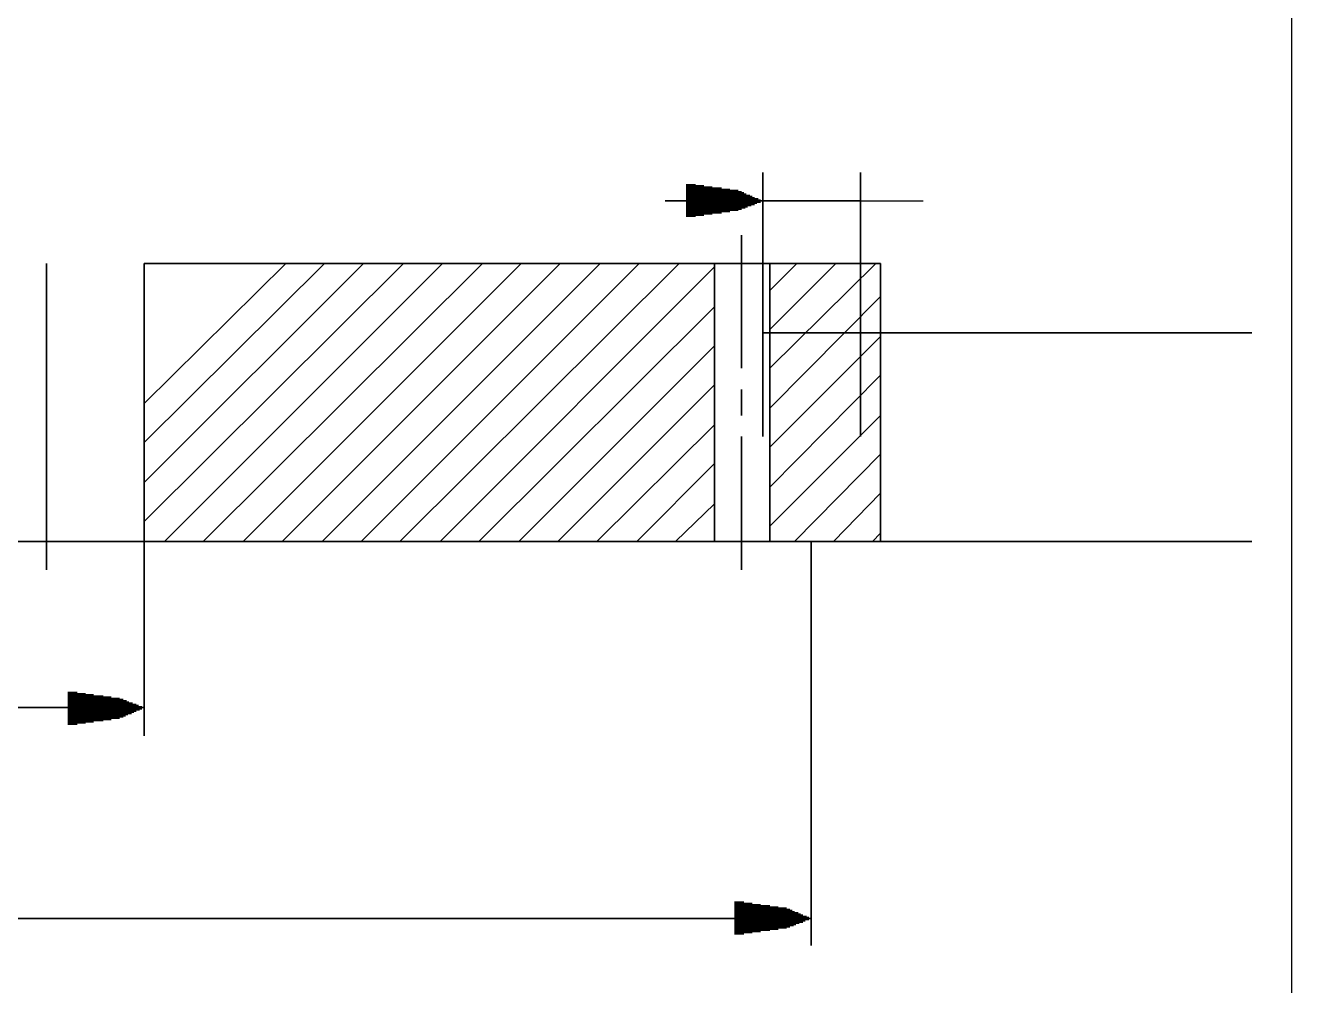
# Model space of a CAD drawing. Extents: x 20 to 206, y 5 to 293.
# Drawn here: x 115.1 to 206.1, y 123.9 to 192.9 of the extents above; entities that cross this region are included whole.
import ezdxf

# ---------------------------------------------------------------- set-up
doc = ezdxf.new("R2010")
doc.units = 0

msp = doc.modelspace()

# ---------------------------------------------------------------- linework, layer by layer
at = {"layer": 'P01032'}
msp.add_lwpolyline([(123.613331, 155.786658), (123.613331, 175.767997), (123.613331, 155.786658)], dxfattribs=at)
at = {"layer": 'P01033'}
msp.add_lwpolyline([(164.591999, 155.786658), (123.613331, 155.786658), (164.591999, 155.786658)], dxfattribs=at)
at = {"layer": 'P01034'}
msp.add_lwpolyline([(168.571332, 155.786658), (168.571332, 175.767997), (168.571332, 155.786658)], dxfattribs=at)
at = {"layer": 'P01037'}
msp.add_lwpolyline([(176.529998, 155.786658), (176.529998, 175.767997), (176.529998, 155.786658)], dxfattribs=at)
at = {"layer": 'P01038'}
msp.add_lwpolyline([(176.529998, 175.767997), (168.571332, 175.767997), (176.529998, 175.767997)], dxfattribs=at)
at = {"layer": 'P01042'}
msp.add_lwpolyline([(164.591999, 155.786658), (164.591999, 175.767997), (164.591999, 155.786658)], dxfattribs=at)
at = {"layer": 'P01043'}
msp.add_lwpolyline([(176.529998, 155.786658), (168.571332, 155.786658), (176.529998, 155.786658)], dxfattribs=at)
at = {"layer": 'P01044'}
msp.add_lwpolyline([(164.591999, 175.767997), (123.613331, 175.767997), (164.591999, 175.767997)], dxfattribs=at)
at = {"layer": 'P01046'}
msp.add_lwpolyline([(168.571332, 175.767997), (164.591999, 175.767997), (168.571332, 175.767997)], dxfattribs=at)
at = {"layer": 'P01049'}
msp.add_lwpolyline([(168.571332, 155.786658), (164.591999, 155.786658), (168.571332, 155.786658)], dxfattribs=at)
at = {"layer": 'P01050'}
msp.add_lwpolyline([(116.585993, 155.786658), (109.474003, 155.786658), (116.585993, 155.786658)], dxfattribs=at)
at = {"layer": 'P01051'}
msp.add_lwpolyline([(123.613331, 155.786658), (116.585993, 155.786658), (123.613331, 155.786658)], dxfattribs=at)
at = {"layer": 'P01052'}
msp.add_lwpolyline([(116.585993, 155.786658), (116.585993, 175.767997), (116.585993, 155.786658)], dxfattribs=at)
at = {"layer": 'P01053'}
msp.add_lwpolyline([(166.539329, 153.754665), (166.539329, 163.321997), (166.539329, 153.754665)], dxfattribs=at)
at = {"layer": 'P01054'}
msp.add_lwpolyline([(166.539329, 164.846), (166.539329, 166.708666), (166.539329, 164.846)], dxfattribs=at)
at = {"layer": 'P01055'}
msp.add_lwpolyline([(166.539329, 168.232658), (166.539329, 177.8), (166.539329, 168.232658)], dxfattribs=at)
at = {"layer": 'P01059'}
msp.add_lwpolyline([(175.937334, 155.786658), (176.529998, 156.379333), (175.937334, 155.786658)], dxfattribs=at)
at = {"layer": 'P01060'}
msp.add_lwpolyline([(173.143329, 155.786658), (176.529998, 159.25799), (173.143329, 155.786658)], dxfattribs=at)
at = {"layer": 'P01061'}
msp.add_lwpolyline([(170.349324, 155.786658), (176.529998, 162.051995), (170.349324, 155.786658)], dxfattribs=at)
at = {"layer": 'P01062'}
msp.add_lwpolyline([(168.571332, 156.887334), (176.529998, 164.846), (168.571332, 156.887334)], dxfattribs=at)
at = {"layer": 'P01063'}
msp.add_lwpolyline([(168.571332, 159.681328), (176.529998, 167.724657), (168.571332, 159.681328)], dxfattribs=at)
at = {"layer": 'P01064'}
msp.add_lwpolyline([(168.571332, 162.559996), (176.529998, 170.518661), (168.571332, 162.559996)], dxfattribs=at)
at = {"layer": 'P01065'}
msp.add_lwpolyline([(161.797994, 155.786658), (164.591999, 158.496), (161.797994, 155.786658)], dxfattribs=at)
at = {"layer": 'P01066'}
msp.add_lwpolyline([(159.004, 155.786658), (164.591999, 161.374657), (159.004, 155.786658)], dxfattribs=at)
at = {"layer": 'P01067'}
msp.add_lwpolyline([(168.571332, 165.354), (176.529998, 173.397329), (168.571332, 165.354)], dxfattribs=at)
at = {"layer": 'P01068'}
msp.add_lwpolyline([(168.571332, 168.232658), (176.191334, 175.767997), (168.571332, 168.232658)], dxfattribs=at)
at = {"layer": 'P01069'}
msp.add_lwpolyline([(156.125332, 155.786658), (164.591999, 164.168661), (156.125332, 155.786658)], dxfattribs=at)
at = {"layer": 'P01070'}
msp.add_lwpolyline([(153.331328, 155.786658), (164.591999, 167.047329), (153.331328, 155.786658)], dxfattribs=at)
at = {"layer": 'P01071'}
msp.add_lwpolyline([(168.571332, 171.026662), (173.312666, 175.767997), (168.571332, 171.026662)], dxfattribs=at)
at = {"layer": 'P01072'}
msp.add_lwpolyline([(168.571332, 173.820656), (170.518661, 175.767997), (168.571332, 173.820656)], dxfattribs=at)
at = {"layer": 'P01073'}
msp.add_lwpolyline([(150.537334, 155.786658), (164.591999, 169.841323), (150.537334, 155.786658)], dxfattribs=at)
at = {"layer": 'P01074'}
msp.add_lwpolyline([(147.658666, 155.786658), (164.591999, 172.635328), (147.658666, 155.786658)], dxfattribs=at)
at = {"layer": 'P01075'}
msp.add_lwpolyline([(144.864661, 155.786658), (164.591999, 175.513996), (144.864661, 155.786658)], dxfattribs=at)
at = {"layer": 'P01076'}
msp.add_lwpolyline([(141.985993, 155.786658), (162.051995, 175.767997), (141.985993, 155.786658)], dxfattribs=at)
at = {"layer": 'P01077'}
msp.add_lwpolyline([(139.191999, 155.786658), (159.173327, 175.767997), (139.191999, 155.786658)], dxfattribs=at)
at = {"layer": 'P01078'}
msp.add_lwpolyline([(136.397994, 155.786658), (156.379333, 175.767997), (136.397994, 155.786658)], dxfattribs=at)
at = {"layer": 'P01079'}
msp.add_lwpolyline([(133.519326, 155.786658), (153.500665, 175.767997), (133.519326, 155.786658)], dxfattribs=at)
at = {"layer": 'P01080'}
msp.add_lwpolyline([(130.725332, 155.786658), (150.70666, 175.767997), (130.725332, 155.786658)], dxfattribs=at)
at = {"layer": 'P01081'}
msp.add_lwpolyline([(127.846665, 155.786658), (147.912666, 175.767997), (127.846665, 155.786658)], dxfattribs=at)
at = {"layer": 'P01082'}
msp.add_lwpolyline([(125.05266, 155.786658), (145.033998, 175.767997), (125.05266, 155.786658)], dxfattribs=at)
at = {"layer": 'P01083'}
msp.add_lwpolyline([(123.613331, 157.225997), (142.239994, 175.767997), (123.613331, 157.225997)], dxfattribs=at)
at = {"layer": 'P01084'}
msp.add_lwpolyline([(123.613331, 160.019991), (139.361326, 175.767997), (123.613331, 160.019991)], dxfattribs=at)
at = {"layer": 'P01085'}
msp.add_lwpolyline([(123.613331, 162.898659), (136.567332, 175.767997), (123.613331, 162.898659)], dxfattribs=at)
at = {"layer": 'P01086'}
msp.add_lwpolyline([(123.613331, 165.692664), (133.773327, 175.767997), (123.613331, 165.692664)], dxfattribs=at)
at = {"layer": 'P01119'}
msp.add_lwpolyline([(175.937334, 155.786658), (176.529998, 156.379333), (175.937334, 155.786658)], dxfattribs=at)
at = {"layer": 'P01120'}
msp.add_lwpolyline([(173.143329, 155.786658), (176.529998, 159.25799), (173.143329, 155.786658)], dxfattribs=at)
at = {"layer": 'P01121'}
msp.add_lwpolyline([(170.349324, 155.786658), (176.529998, 162.051995), (170.349324, 155.786658)], dxfattribs=at)
at = {"layer": 'P01122'}
msp.add_lwpolyline([(168.571332, 156.887334), (176.529998, 164.846), (168.571332, 156.887334)], dxfattribs=at)
at = {"layer": 'P01123'}
msp.add_lwpolyline([(168.571332, 159.681328), (176.529998, 167.724657), (168.571332, 159.681328)], dxfattribs=at)
at = {"layer": 'P01124'}
msp.add_lwpolyline([(168.571332, 162.559996), (176.529998, 170.518661), (168.571332, 162.559996)], dxfattribs=at)
at = {"layer": 'P01125'}
msp.add_lwpolyline([(161.797994, 155.786658), (164.591999, 158.496), (161.797994, 155.786658)], dxfattribs=at)
at = {"layer": 'P01126'}
msp.add_lwpolyline([(159.004, 155.786658), (164.591999, 161.374657), (159.004, 155.786658)], dxfattribs=at)
at = {"layer": 'P01127'}
msp.add_lwpolyline([(168.571332, 165.354), (176.529998, 173.397329), (168.571332, 165.354)], dxfattribs=at)
at = {"layer": 'P01128'}
msp.add_lwpolyline([(168.571332, 168.232658), (176.191334, 175.767997), (168.571332, 168.232658)], dxfattribs=at)
at = {"layer": 'P01129'}
msp.add_lwpolyline([(156.125332, 155.786658), (164.591999, 164.168661), (156.125332, 155.786658)], dxfattribs=at)
at = {"layer": 'P01130'}
msp.add_lwpolyline([(153.331328, 155.786658), (164.591999, 167.047329), (153.331328, 155.786658)], dxfattribs=at)
at = {"layer": 'P01131'}
msp.add_lwpolyline([(168.571332, 171.026662), (173.312666, 175.767997), (168.571332, 171.026662)], dxfattribs=at)
at = {"layer": 'P01132'}
msp.add_lwpolyline([(168.571332, 173.820656), (170.518661, 175.767997), (168.571332, 173.820656)], dxfattribs=at)
at = {"layer": 'P01133'}
msp.add_lwpolyline([(150.537334, 155.786658), (164.591999, 169.841323), (150.537334, 155.786658)], dxfattribs=at)
at = {"layer": 'P01134'}
msp.add_lwpolyline([(147.658666, 155.786658), (164.591999, 172.635328), (147.658666, 155.786658)], dxfattribs=at)
at = {"layer": 'P01135'}
msp.add_lwpolyline([(144.864661, 155.786658), (164.591999, 175.513996), (144.864661, 155.786658)], dxfattribs=at)
at = {"layer": 'P01136'}
msp.add_lwpolyline([(141.985993, 155.786658), (162.051995, 175.767997), (141.985993, 155.786658)], dxfattribs=at)
at = {"layer": 'P01137'}
msp.add_lwpolyline([(139.191999, 155.786658), (159.173327, 175.767997), (139.191999, 155.786658)], dxfattribs=at)
at = {"layer": 'P01138'}
msp.add_lwpolyline([(136.397994, 155.786658), (156.379333, 175.767997), (136.397994, 155.786658)], dxfattribs=at)
at = {"layer": 'P01139'}
msp.add_lwpolyline([(133.519326, 155.786658), (153.500665, 175.767997), (133.519326, 155.786658)], dxfattribs=at)
at = {"layer": 'P01140'}
msp.add_lwpolyline([(130.725332, 155.786658), (150.70666, 175.767997), (130.725332, 155.786658)], dxfattribs=at)
at = {"layer": 'P01141'}
msp.add_lwpolyline([(127.846665, 155.786658), (147.912666, 175.767997), (127.846665, 155.786658)], dxfattribs=at)
at = {"layer": 'P01142'}
msp.add_lwpolyline([(125.05266, 155.786658), (145.033998, 175.767997), (125.05266, 155.786658)], dxfattribs=at)
at = {"layer": 'P01143'}
msp.add_lwpolyline([(123.613331, 157.225997), (142.239994, 175.767997), (123.613331, 157.225997)], dxfattribs=at)
at = {"layer": 'P01144'}
msp.add_lwpolyline([(123.613331, 160.019991), (139.361326, 175.767997), (123.613331, 160.019991)], dxfattribs=at)
at = {"layer": 'P01145'}
msp.add_lwpolyline([(123.613331, 162.898659), (136.567332, 175.767997), (123.613331, 162.898659)], dxfattribs=at)
at = {"layer": 'P01146'}
msp.add_lwpolyline([(123.613331, 165.692664), (133.773327, 175.767997), (123.613331, 165.692664)], dxfattribs=at)
at = {"layer": 'P01179'}
msp.add_lwpolyline([(116.585993, 172.804665), (116.585993, 153.754665), (116.585993, 172.804665)], dxfattribs=at)
at = {"layer": 'P01180'}
msp.add_lwpolyline([(168.063331, 155.786658), (203.2, 155.786658), (168.063331, 155.786658)], dxfattribs=at)
at = {"layer": 'P01181'}
msp.add_lwpolyline([(168.063331, 170.772662), (203.2, 170.772662), (168.063331, 170.772662)], dxfattribs=at)
at = {"layer": 'P01183'}
msp.add_lwpolyline([(171.534663, 155.786658), (171.534663, 126.746), (171.534663, 155.786658)], dxfattribs=at)
at = {"layer": 'P01184'}
msp.add_lwpolyline([(168.063331, 163.321997), (168.063331, 182.287323), (168.063331, 163.321997)], dxfattribs=at)
at = {"layer": 'P01185'}
msp.add_lwpolyline([(175.090658, 163.321997), (175.090658, 182.287323), (175.090658, 163.321997)], dxfattribs=at)
at = {"layer": 'P01189'}
msp.add_lwpolyline([(123.613331, 155.786658), (123.613331, 141.816667), (123.613331, 155.786658)], dxfattribs=at)
at = {"layer": 'P01237'}
msp.add_lwpolyline([(166.031328, 129.878668), (166.708666, 129.878668)], dxfattribs=at)
at = {"layer": 'P01238'}
msp.add_lwpolyline([(166.031328, 129.793994), (167.30133, 129.793994)], dxfattribs=at)
at = {"layer": 'P01239'}
msp.add_lwpolyline([(166.031328, 129.709331), (167.893994, 129.709331)], dxfattribs=at)
at = {"layer": 'P01240'}
msp.add_lwpolyline([(166.031328, 129.624668), (168.571332, 129.624668)], dxfattribs=at)
at = {"layer": 'P01241'}
msp.add_lwpolyline([(166.031328, 129.539994), (169.163996, 129.539994)], dxfattribs=at)
at = {"layer": 'P01242'}
msp.add_lwpolyline([(166.031328, 129.45533), (169.75666, 129.45533)], dxfattribs=at)
at = {"layer": 'P01243'}
msp.add_lwpolyline([(166.031328, 129.370667), (170.010661, 129.370667)], dxfattribs=at)
at = {"layer": 'P01244'}
msp.add_lwpolyline([(166.031328, 129.285993), (170.179998, 129.285993)], dxfattribs=at)
at = {"layer": 'P01245'}
msp.add_lwpolyline([(166.031328, 129.20133), (170.349324, 129.20133)], dxfattribs=at)
at = {"layer": 'P01246'}
msp.add_lwpolyline([(166.031328, 129.116667), (170.603325, 129.116667)], dxfattribs=at)
at = {"layer": 'P01247'}
msp.add_lwpolyline([(166.031328, 129.031993), (170.772662, 129.031993)], dxfattribs=at)
at = {"layer": 'P01248'}
msp.add_lwpolyline([(166.031328, 128.947329), (170.941999, 128.947329)], dxfattribs=at)
at = {"layer": 'P01249'}
msp.add_lwpolyline([(166.031328, 128.862666), (171.196, 128.862666)], dxfattribs=at)
at = {"layer": 'P01250'}
msp.add_lwpolyline([(166.031328, 128.777992), (171.365326, 128.777992)], dxfattribs=at)
at = {"layer": 'P01251'}
msp.add_lwpolyline([(166.031328, 128.693329), (171.534663, 128.693329)], dxfattribs=at)
at = {"layer": 'P01252'}
msp.add_lwpolyline([(166.031328, 128.608666), (171.365326, 128.608666)], dxfattribs=at)
at = {"layer": 'P01253'}
msp.add_lwpolyline([(166.031328, 128.523992), (171.111326, 128.523992)], dxfattribs=at)
at = {"layer": 'P01254'}
msp.add_lwpolyline([(166.031328, 128.439329), (170.941999, 128.439329)], dxfattribs=at)
at = {"layer": 'P01255'}
msp.add_lwpolyline([(166.031328, 128.354665), (170.687999, 128.354665)], dxfattribs=at)
at = {"layer": 'P01256'}
msp.add_lwpolyline([(166.031328, 128.269991), (170.433998, 128.269991)], dxfattribs=at)
at = {"layer": 'P01257'}
msp.add_lwpolyline([(166.031328, 128.185328), (170.264661, 128.185328)], dxfattribs=at)
at = {"layer": 'P01258'}
msp.add_lwpolyline([(166.031328, 128.100665), (170.010661, 128.100665)], dxfattribs=at)
at = {"layer": 'P01259'}
msp.add_lwpolyline([(166.031328, 128.015991), (169.75666, 128.015991)], dxfattribs=at)
at = {"layer": 'P01260'}
msp.add_lwpolyline([(166.031328, 127.931328), (169.163996, 127.931328)], dxfattribs=at)
at = {"layer": 'P01261'}
msp.add_lwpolyline([(166.031328, 127.846665), (168.571332, 127.846665)], dxfattribs=at)
at = {"layer": 'P01262'}
msp.add_lwpolyline([(166.031328, 127.762001), (167.893994, 127.762001)], dxfattribs=at)
at = {"layer": 'P01263'}
msp.add_lwpolyline([(166.031328, 127.677327), (167.30133, 127.677327)], dxfattribs=at)
at = {"layer": 'P01264'}
msp.add_lwpolyline([(166.031328, 127.592664), (166.708666, 127.592664), (166.031328, 127.592664)], dxfattribs=at)
at = {"layer": 'P01265'}
msp.add_lwpolyline([(171.534663, 128.693329), (166.539329, 128.015991), (171.534663, 128.693329)], dxfattribs=at)
at = {"layer": 'P01266'}
msp.add_lwpolyline([(166.539329, 128.015991), (167.047329, 128.693329), (166.539329, 128.015991)], dxfattribs=at)
at = {"layer": 'P01267'}
msp.add_lwpolyline([(167.047329, 128.693329), (166.539329, 129.370667), (167.047329, 128.693329)], dxfattribs=at)
at = {"layer": 'P01268'}
msp.add_lwpolyline([(166.539329, 129.370667), (171.534663, 128.693329), (166.539329, 129.370667)], dxfattribs=at)
at = {"layer": 'P01269'}
msp.add_lwpolyline([(167.047329, 128.693329), (171.534663, 128.693329)], dxfattribs=at)
at = {"layer": 'P01270'}
msp.add_lwpolyline([(167.047329, 128.608666), (170.941999, 128.608666)], dxfattribs=at)
at = {"layer": 'P01271'}
msp.add_lwpolyline([(166.962666, 128.523992), (170.349324, 128.523992)], dxfattribs=at)
at = {"layer": 'P01272'}
msp.add_lwpolyline([(166.877992, 128.439329), (169.671997, 128.439329)], dxfattribs=at)
at = {"layer": 'P01273'}
msp.add_lwpolyline([(166.793329, 128.354665), (169.079333, 128.354665)], dxfattribs=at)
at = {"layer": 'P01274'}
msp.add_lwpolyline([(166.793329, 128.269991), (168.486658, 128.269991)], dxfattribs=at)
at = {"layer": 'P01275'}
msp.add_lwpolyline([(166.708666, 128.185328), (167.809331, 128.185328)], dxfattribs=at)
at = {"layer": 'P01276'}
msp.add_lwpolyline([(166.623992, 128.100665), (167.216667, 128.100665), (166.623992, 128.100665)], dxfattribs=at)
at = {"layer": 'P01277'}
msp.add_lwpolyline([(166.623992, 129.285993), (167.216667, 129.285993)], dxfattribs=at)
at = {"layer": 'P01278'}
msp.add_lwpolyline([(166.708666, 129.20133), (167.809331, 129.20133)], dxfattribs=at)
at = {"layer": 'P01279'}
msp.add_lwpolyline([(166.793329, 129.116667), (168.486658, 129.116667)], dxfattribs=at)
at = {"layer": 'P01280'}
msp.add_lwpolyline([(166.793329, 129.031993), (169.079333, 129.031993)], dxfattribs=at)
at = {"layer": 'P01281'}
msp.add_lwpolyline([(166.877992, 128.947329), (169.671997, 128.947329)], dxfattribs=at)
at = {"layer": 'P01282'}
msp.add_lwpolyline([(166.962666, 128.862666), (170.349324, 128.862666)], dxfattribs=at)
at = {"layer": 'P01283'}
msp.add_lwpolyline([(167.047329, 128.777992), (170.941999, 128.777992), (167.047329, 128.777992)], dxfattribs=at)
at = {"layer": 'P01284'}
msp.add_lwpolyline([(61.552665, 128.693329), (171.534663, 128.693329), (61.552665, 128.693329)], dxfattribs=at)
at = {"layer": 'P01285'}
msp.add_lwpolyline([(162.559996, 181.440658), (163.237334, 181.440658)], dxfattribs=at)
at = {"layer": 'P01286'}
msp.add_lwpolyline([(162.559996, 181.355995), (163.829998, 181.355995)], dxfattribs=at)
at = {"layer": 'P01287'}
msp.add_lwpolyline([(162.559996, 181.271332), (164.422662, 181.271332)], dxfattribs=at)
at = {"layer": 'P01288'}
msp.add_lwpolyline([(162.559996, 181.186658), (165.1, 181.186658)], dxfattribs=at)
at = {"layer": 'P01289'}
msp.add_lwpolyline([(162.559996, 181.101995), (165.692664, 181.101995)], dxfattribs=at)
at = {"layer": 'P01290'}
msp.add_lwpolyline([(162.559996, 181.017332), (166.285328, 181.017332)], dxfattribs=at)
at = {"layer": 'P01291'}
msp.add_lwpolyline([(162.559996, 180.932658), (166.539329, 180.932658)], dxfattribs=at)
at = {"layer": 'P01292'}
msp.add_lwpolyline([(162.559996, 180.847994), (166.708666, 180.847994)], dxfattribs=at)
at = {"layer": 'P01293'}
msp.add_lwpolyline([(162.559996, 180.763331), (166.877992, 180.763331)], dxfattribs=at)
at = {"layer": 'P01294'}
msp.add_lwpolyline([(162.559996, 180.678657), (167.131993, 180.678657)], dxfattribs=at)
at = {"layer": 'P01295'}
msp.add_lwpolyline([(162.559996, 180.593994), (167.30133, 180.593994)], dxfattribs=at)
at = {"layer": 'P01296'}
msp.add_lwpolyline([(162.559996, 180.509331), (167.470667, 180.509331)], dxfattribs=at)
at = {"layer": 'P01297'}
msp.add_lwpolyline([(162.559996, 180.424657), (167.724668, 180.424657)], dxfattribs=at)
at = {"layer": 'P01298'}
msp.add_lwpolyline([(162.559996, 180.339994), (167.893994, 180.339994)], dxfattribs=at)
at = {"layer": 'P01299'}
msp.add_lwpolyline([(162.559996, 180.25533), (168.063331, 180.25533)], dxfattribs=at)
at = {"layer": 'P01300'}
msp.add_lwpolyline([(162.559996, 180.170656), (167.893994, 180.170656)], dxfattribs=at)
at = {"layer": 'P01301'}
msp.add_lwpolyline([(162.559996, 180.085993), (167.639994, 180.085993)], dxfattribs=at)
at = {"layer": 'P01302'}
msp.add_lwpolyline([(162.559996, 180.00133), (167.470667, 180.00133)], dxfattribs=at)
at = {"layer": 'P01303'}
msp.add_lwpolyline([(162.559996, 179.916667), (167.216667, 179.916667)], dxfattribs=at)
at = {"layer": 'P01304'}
msp.add_lwpolyline([(162.559996, 179.831993), (166.962666, 179.831993)], dxfattribs=at)
at = {"layer": 'P01305'}
msp.add_lwpolyline([(162.559996, 179.747329), (166.793329, 179.747329)], dxfattribs=at)
at = {"layer": 'P01306'}
msp.add_lwpolyline([(162.559996, 179.662666), (166.539329, 179.662666)], dxfattribs=at)
at = {"layer": 'P01307'}
msp.add_lwpolyline([(162.559996, 179.577992), (166.285328, 179.577992)], dxfattribs=at)
at = {"layer": 'P01308'}
msp.add_lwpolyline([(162.559996, 179.493329), (165.692664, 179.493329)], dxfattribs=at)
at = {"layer": 'P01309'}
msp.add_lwpolyline([(162.559996, 179.408666), (165.1, 179.408666)], dxfattribs=at)
at = {"layer": 'P01310'}
msp.add_lwpolyline([(162.559996, 179.323992), (164.422662, 179.323992)], dxfattribs=at)
at = {"layer": 'P01311'}
msp.add_lwpolyline([(162.559996, 179.239329), (163.829998, 179.239329)], dxfattribs=at)
at = {"layer": 'P01312'}
msp.add_lwpolyline([(162.559996, 179.154665), (163.237334, 179.154665), (162.559996, 179.154665)], dxfattribs=at)
at = {"layer": 'P01313'}
msp.add_lwpolyline([(168.063331, 180.25533), (163.067997, 180.932658), (168.063331, 180.25533)], dxfattribs=at)
at = {"layer": 'P01314'}
msp.add_lwpolyline([(163.067997, 180.932658), (163.575997, 180.25533), (163.067997, 180.932658)], dxfattribs=at)
at = {"layer": 'P01315'}
msp.add_lwpolyline([(163.575997, 180.25533), (163.067997, 179.662666), (163.575997, 180.25533)], dxfattribs=at)
at = {"layer": 'P01316'}
msp.add_lwpolyline([(163.067997, 179.662666), (168.063331, 180.25533), (163.067997, 179.662666)], dxfattribs=at)
at = {"layer": 'P01317'}
msp.add_lwpolyline([(168.063331, 180.25533), (161.035993, 180.25533), (168.063331, 180.25533)], dxfattribs=at)
at = {"layer": 'P01318'}
msp.add_lwpolyline([(163.15266, 180.847994), (163.745335, 180.847994)], dxfattribs=at)
at = {"layer": 'P01319'}
msp.add_lwpolyline([(163.237334, 180.763331), (164.337999, 180.763331)], dxfattribs=at)
at = {"layer": 'P01320'}
msp.add_lwpolyline([(163.321997, 180.678657), (165.015326, 180.678657)], dxfattribs=at)
at = {"layer": 'P01321'}
msp.add_lwpolyline([(163.321997, 180.593994), (165.608001, 180.593994)], dxfattribs=at)
at = {"layer": 'P01322'}
msp.add_lwpolyline([(163.40666, 180.509331), (166.200665, 180.509331)], dxfattribs=at)
at = {"layer": 'P01323'}
msp.add_lwpolyline([(163.491334, 180.424657), (166.877992, 180.424657)], dxfattribs=at)
at = {"layer": 'P01324'}
msp.add_lwpolyline([(163.575997, 180.339994), (167.470667, 180.339994), (163.575997, 180.339994)], dxfattribs=at)
at = {"layer": 'P01325'}
msp.add_lwpolyline([(163.575997, 180.25533), (168.063331, 180.25533)], dxfattribs=at)
at = {"layer": 'P01326'}
msp.add_lwpolyline([(163.575997, 180.170656), (167.385993, 180.170656)], dxfattribs=at)
at = {"layer": 'P01327'}
msp.add_lwpolyline([(163.491334, 180.085993), (166.708666, 180.085993)], dxfattribs=at)
at = {"layer": 'P01328'}
msp.add_lwpolyline([(163.40666, 180.00133), (165.946665, 180.00133)], dxfattribs=at)
at = {"layer": 'P01329'}
msp.add_lwpolyline([(163.321997, 179.916667), (165.269326, 179.916667)], dxfattribs=at)
at = {"layer": 'P01330'}
msp.add_lwpolyline([(163.237334, 179.831993), (164.507325, 179.831993)], dxfattribs=at)
at = {"layer": 'P01331'}
msp.add_lwpolyline([(163.15266, 179.747329), (163.829998, 179.747329), (163.15266, 179.747329)], dxfattribs=at)
at = {"layer": 'P01332'}
msp.add_lwpolyline([(175.090658, 180.25533), (179.577992, 180.25533)], dxfattribs=at)
at = {"layer": 'P01333'}
msp.add_lwpolyline([(168.063331, 180.25533), (175.090658, 180.25533), (168.063331, 180.25533)], dxfattribs=at)
at = {"layer": 'P01475'}
msp.add_lwpolyline([(118.109996, 144.949324), (118.787334, 144.949324)], dxfattribs=at)
at = {"layer": 'P01476'}
msp.add_lwpolyline([(118.109996, 144.864661), (119.379998, 144.864661)], dxfattribs=at)
at = {"layer": 'P01477'}
msp.add_lwpolyline([(118.109996, 144.779998), (119.972662, 144.779998)], dxfattribs=at)
at = {"layer": 'P01478'}
msp.add_lwpolyline([(118.109996, 144.695324), (120.65, 144.695324)], dxfattribs=at)
at = {"layer": 'P01479'}
msp.add_lwpolyline([(118.109996, 144.610661), (121.242664, 144.610661)], dxfattribs=at)
at = {"layer": 'P01480'}
msp.add_lwpolyline([(118.109996, 144.525997), (121.835328, 144.525997)], dxfattribs=at)
at = {"layer": 'P01481'}
msp.add_lwpolyline([(118.109996, 144.441334), (122.089329, 144.441334)], dxfattribs=at)
at = {"layer": 'P01482'}
msp.add_lwpolyline([(118.109996, 144.35666), (122.343329, 144.35666)], dxfattribs=at)
at = {"layer": 'P01483'}
msp.add_lwpolyline([(118.109996, 144.271997), (122.512666, 144.271997)], dxfattribs=at)
at = {"layer": 'P01484'}
msp.add_lwpolyline([(118.109996, 144.187334), (122.766667, 144.187334)], dxfattribs=at)
at = {"layer": 'P01485'}
msp.add_lwpolyline([(118.109996, 144.10266), (123.020667, 144.10266)], dxfattribs=at)
at = {"layer": 'P01486'}
msp.add_lwpolyline([(118.109996, 144.017997), (123.189994, 144.017997)], dxfattribs=at)
at = {"layer": 'P01487'}
msp.add_lwpolyline([(118.109996, 143.933333), (123.443994, 143.933333)], dxfattribs=at)
at = {"layer": 'P01488'}
msp.add_lwpolyline([(118.109996, 143.848659), (123.613331, 143.848659)], dxfattribs=at)
at = {"layer": 'P01489'}
msp.add_lwpolyline([(118.109996, 143.763996), (123.443994, 143.763996)], dxfattribs=at)
at = {"layer": 'P01490'}
msp.add_lwpolyline([(118.109996, 143.679333), (123.274668, 143.679333)], dxfattribs=at)
at = {"layer": 'P01491'}
msp.add_lwpolyline([(118.109996, 143.594659), (123.020667, 143.594659)], dxfattribs=at)
at = {"layer": 'P01492'}
msp.add_lwpolyline([(118.109996, 143.509996), (122.85133, 143.509996)], dxfattribs=at)
at = {"layer": 'P01493'}
msp.add_lwpolyline([(118.109996, 143.425332), (122.681993, 143.425332)], dxfattribs=at)
at = {"layer": 'P01494'}
msp.add_lwpolyline([(118.109996, 143.340658), (122.427992, 143.340658)], dxfattribs=at)
at = {"layer": 'P01495'}
msp.add_lwpolyline([(118.109996, 143.255995), (122.258666, 143.255995)], dxfattribs=at)
at = {"layer": 'P01496'}
msp.add_lwpolyline([(118.109996, 143.171332), (122.089329, 143.171332)], dxfattribs=at)
at = {"layer": 'P01497'}
msp.add_lwpolyline([(118.109996, 143.086658), (121.835328, 143.086658)], dxfattribs=at)
at = {"layer": 'P01498'}
msp.add_lwpolyline([(118.109996, 143.001995), (121.242664, 143.001995)], dxfattribs=at)
at = {"layer": 'P01499'}
msp.add_lwpolyline([(118.109996, 142.917332), (120.65, 142.917332)], dxfattribs=at)
at = {"layer": 'P01500'}
msp.add_lwpolyline([(118.109996, 142.832658), (119.972662, 142.832658)], dxfattribs=at)
at = {"layer": 'P01501'}
msp.add_lwpolyline([(118.109996, 142.747994), (119.379998, 142.747994)], dxfattribs=at)
at = {"layer": 'P01502'}
msp.add_lwpolyline([(118.109996, 142.663331), (118.787334, 142.663331), (118.109996, 142.663331)], dxfattribs=at)
at = {"layer": 'P01503'}
msp.add_lwpolyline([(123.613331, 143.848659), (118.617997, 143.171332), (123.613331, 143.848659)], dxfattribs=at)
at = {"layer": 'P01504'}
msp.add_lwpolyline([(118.617997, 143.171332), (119.125997, 143.848659), (118.617997, 143.171332)], dxfattribs=at)
at = {"layer": 'P01505'}
msp.add_lwpolyline([(119.125997, 143.848659), (118.617997, 144.441334), (119.125997, 143.848659)], dxfattribs=at)
at = {"layer": 'P01506'}
msp.add_lwpolyline([(118.617997, 144.441334), (123.613331, 143.848659), (118.617997, 144.441334)], dxfattribs=at)
at = {"layer": 'P01507'}
msp.add_lwpolyline([(119.125997, 143.848659), (123.613331, 143.848659)], dxfattribs=at)
at = {"layer": 'P01508'}
msp.add_lwpolyline([(119.125997, 143.763996), (123.020667, 143.763996)], dxfattribs=at)
at = {"layer": 'P01509'}
msp.add_lwpolyline([(119.041334, 143.679333), (122.427992, 143.679333)], dxfattribs=at)
at = {"layer": 'P01510'}
msp.add_lwpolyline([(118.95666, 143.594659), (121.750665, 143.594659)], dxfattribs=at)
at = {"layer": 'P01511'}
msp.add_lwpolyline([(118.871997, 143.509996), (121.158001, 143.509996)], dxfattribs=at)
at = {"layer": 'P01512'}
msp.add_lwpolyline([(118.871997, 143.425332), (120.565326, 143.425332)], dxfattribs=at)
at = {"layer": 'P01513'}
msp.add_lwpolyline([(118.787334, 143.340658), (119.887999, 143.340658)], dxfattribs=at)
at = {"layer": 'P01514'}
msp.add_lwpolyline([(118.70266, 143.255995), (119.295335, 143.255995), (118.70266, 143.255995)], dxfattribs=at)
at = {"layer": 'P01515'}
msp.add_lwpolyline([(118.70266, 144.35666), (119.379998, 144.35666)], dxfattribs=at)
at = {"layer": 'P01516'}
msp.add_lwpolyline([(118.787334, 144.271997), (120.057336, 144.271997)], dxfattribs=at)
at = {"layer": 'P01517'}
msp.add_lwpolyline([(118.871997, 144.187334), (120.819326, 144.187334)], dxfattribs=at)
at = {"layer": 'P01518'}
msp.add_lwpolyline([(118.95666, 144.10266), (121.496665, 144.10266)], dxfattribs=at)
at = {"layer": 'P01519'}
msp.add_lwpolyline([(119.041334, 144.017997), (122.258666, 144.017997)], dxfattribs=at)
at = {"layer": 'P01520'}
msp.add_lwpolyline([(119.125997, 143.933333), (122.935993, 143.933333), (119.125997, 143.933333)], dxfattribs=at)
at = {"layer": 'P01521'}
msp.add_lwpolyline([(109.474003, 143.848659), (123.613331, 143.848659), (109.474003, 143.848659)], dxfattribs=at)
at = {"layer": 'P01546'}
msp.add_lwpolyline([(206.074003, 5), (206.074003, 293.111326)], dxfattribs=at)

doc.saveas('drawing.dxf')
